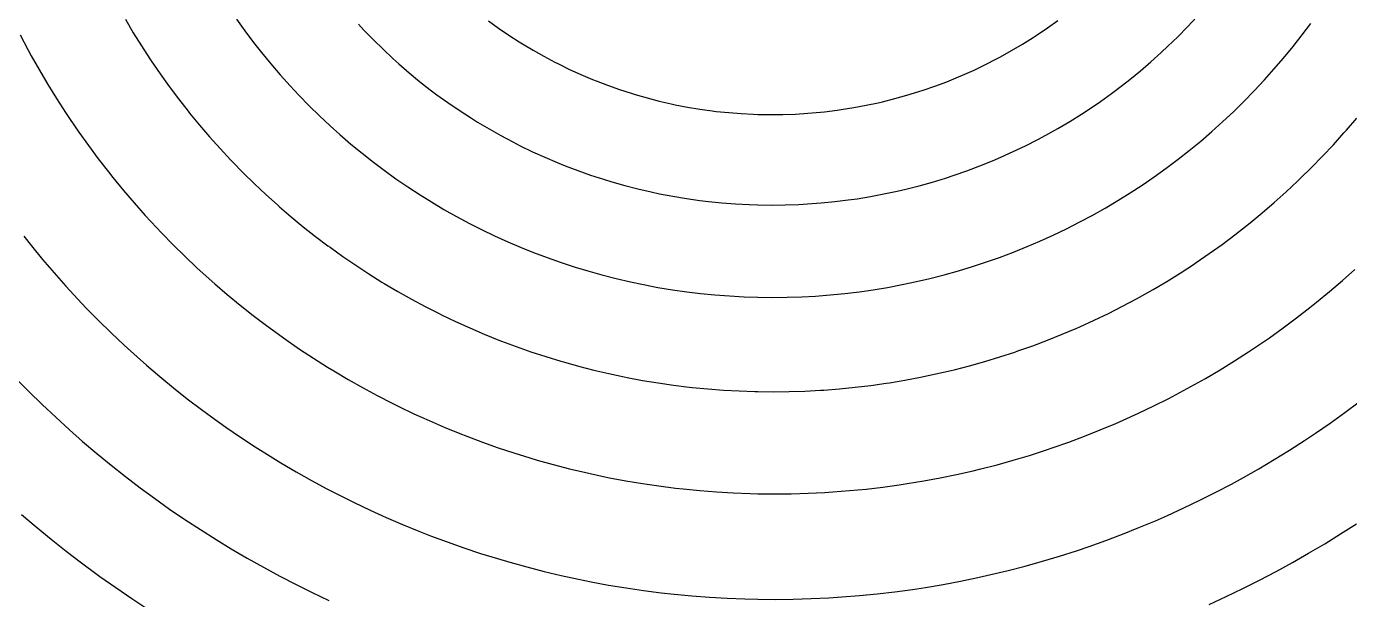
# Model space of a CAD drawing. Header units: inches. Extents: x -136 to 139, y -137 to 140.
# Drawn here: x -53.8 to 43.5, y -70.8 to -28.7 of the extents above; entities that cross this region are included whole.
import ezdxf

# ---------------------------------------------------------------- set-up
doc = ezdxf.new("R2010")
doc.units = ezdxf.units.IN
doc.header["$MEASUREMENT"] = 0
doc.linetypes.add('Continuous2', pattern=[0])
doc.layers.add('REV 6 Trace', color=1, linetype='Continuous')

msp = doc.modelspace()

# ---------------------------------------------------------------- linework, layer by layer
at = {"layer": 'REV 6 Trace', "color": 7, "linetype": 'Continuous2', "lineweight": -3}
for p, q in [((-46.493, -28.161), (-45.911, -29.144)), ((-38.327, -28.14), (-37.705, -29.008)), ((31.572, -28.712), (32.263, -27.973)), ((-45.911, -29.144), (-45.309, -30.114)), ((-37.705, -29.008), (-37.064, -29.863)), ((-29.363, -28.516), (-28.953, -28.953)), ((-28.953, -28.953), (-28.263, -29.664)), ((-19.791, -28.264), (-19.055, -28.798)), ((-19.055, -28.798), (-18.304, -29.313)), ((20.524, -29.311), (21.291, -28.792)), ((21.291, -28.792), (22.045, -28.253)), ((30.865, -29.435), (31.572, -28.712)), ((40.012, -29.305), (40.646, -28.46)), ((-54.218, -29.305), (-53.651, -30.381)), ((-45.309, -30.114), (-44.686, -31.072)), ((-37.064, -29.863), (-36.478, -30.609)), ((-28.263, -29.664), (-27.555, -30.358)), ((-18.304, -29.313), (-17.54, -29.809)), ((-17.54, -29.809), (-17.298, -29.96)), ((-17.298, -29.96), (-16.517, -30.429)), ((18.654, -30.46), (19.451, -29.989)), ((19.451, -29.989), (20.236, -29.498)), ((20.236, -29.498), (20.524, -29.311)), ((29.64, -30.609), (30.14, -30.14)), ((30.14, -30.14), (30.865, -29.435)), ((39.339, -30.163), (40.012, -29.305)), ((-53.651, -30.381), (-53.405, -30.833)), ((-53.405, -30.833), (-52.808, -31.893)), ((-44.686, -31.072), (-44.587, -31.22)), ((-36.478, -30.609), (-35.801, -31.435)), ((-27.555, -30.358), (-26.829, -31.035)), ((-26.829, -31.035), (-26.38, -31.438)), ((-16.517, -30.429), (-15.723, -30.877)), ((-15.723, -30.877), (-14.918, -31.305)), ((16.723, -31.488), (17.546, -31.068)), ((17.546, -31.068), (17.845, -30.909)), ((17.845, -30.909), (18.654, -30.46)), ((28.888, -31.285), (29.64, -30.609)), ((37.937, -31.833), (38.647, -31.006)), ((38.647, -31.006), (39.339, -30.163)), ((-52.808, -31.893), (-52.191, -32.941)), ((-44.587, -31.22), (-43.941, -32.162)), ((-35.801, -31.435), (-35.105, -32.247)), ((-26.38, -31.438), (-25.629, -32.086)), ((-25.629, -32.086), (-24.862, -32.717)), ((-14.918, -31.305), (-14.659, -31.437)), ((-14.659, -31.437), (-13.839, -31.836)), ((-13.839, -31.836), (-13.009, -32.214)), ((15.045, -32.264), (15.888, -31.887)), ((15.888, -31.887), (16.723, -31.488)), ((27.339, -32.581), (28.121, -31.942)), ((28.121, -31.942), (28.888, -31.285)), ((37.236, -32.616), (37.937, -31.833)), ((-52.191, -32.941), (-51.552, -33.977)), ((-43.941, -32.162), (-43.275, -33.091)), ((-35.105, -32.247), (-34.391, -33.043)), ((-34.391, -33.043), (-33.739, -33.739)), ((-24.862, -32.717), (-24.08, -33.328)), ((-13.009, -32.214), (-12.168, -32.57)), ((-12.168, -32.57), (-11.895, -32.68)), ((-11.895, -32.68), (-11.042, -33.007)), ((-11.042, -33.007), (-10.181, -33.312)), ((12.144, -33.367), (13.016, -33.065)), ((13.016, -33.065), (13.881, -32.741)), ((13.881, -32.741), (14.737, -32.395)), ((14.737, -32.395), (15.045, -32.264)), ((25.996, -33.608), (26.803, -33.001)), ((26.803, -33.001), (27.339, -32.581)), ((36.491, -33.411), (37.236, -32.616)), ((-51.552, -33.977), (-50.893, -35.001)), ((-43.275, -33.091), (-42.59, -34.007)), ((-42.59, -34.007), (-41.885, -34.907)), ((-33.739, -33.739), (-32.992, -34.504)), ((-24.08, -33.328), (-23.593, -33.694)), ((-23.593, -33.694), (-22.787, -34.275)), ((-10.181, -33.312), (-9.311, -33.594)), ((-9.311, -33.594), (-9.025, -33.681)), ((-9.025, -33.681), (-8.146, -33.932)), ((-8.146, -33.932), (-7.26, -34.161)), ((9.167, -34.21), (10.06, -33.986)), ((10.06, -33.986), (10.949, -33.739)), ((10.949, -33.739), (11.831, -33.469)), ((11.831, -33.469), (12.144, -33.367)), ((25.176, -34.196), (25.996, -33.608)), ((35.73, -34.19), (36.491, -33.411)), ((-50.893, -35.001), (-50.605, -35.434)), ((-41.885, -34.907), (-41.771, -35.05)), ((-32.992, -34.504), (-32.227, -35.253)), ((-22.787, -34.275), (-21.968, -34.837)), ((-21.968, -34.837), (-21.134, -35.378)), ((-7.26, -34.161), (-6.368, -34.366)), ((-6.368, -34.366), (-6.071, -34.429)), ((-6.071, -34.429), (-5.172, -34.603)), ((-5.172, -34.603), (-4.268, -34.754)), ((-4.268, -34.754), (-3.361, -34.881)), ((-3.361, -34.881), (-3.055, -34.918)), ((-3.055, -34.918), (-2.143, -35.013)), ((3.988, -35.035), (4.903, -34.946)), ((4.903, -34.946), (5.816, -34.834)), ((5.816, -34.834), (6.134, -34.789)), ((6.134, -34.789), (7.043, -34.644)), ((7.043, -34.644), (7.948, -34.475)), ((7.948, -34.475), (8.85, -34.283)), ((8.85, -34.283), (9.167, -34.21)), ((23.776, -35.133), (24.342, -34.764)), ((24.342, -34.764), (25.176, -34.196)), ((34.188, -35.666), (34.951, -34.951)), ((34.951, -34.951), (35.73, -34.19)), ((-50.605, -35.434), (-49.918, -36.439)), ((-41.771, -35.05), (-41.044, -35.933)), ((-41.044, -35.933), (-40.299, -36.801)), ((-32.227, -35.253), (-31.445, -35.984)), ((-21.134, -35.378), (-20.613, -35.703)), ((-20.613, -35.703), (-19.759, -36.212)), ((-2.143, -35.013), (-1.229, -35.085)), ((-1.229, -35.085), (-0.312, -35.132)), ((-0.312, -35.132), (0, -35.143)), ((0, -35.143), (0.918, -35.158)), ((0.918, -35.158), (1.836, -35.15)), ((1.836, -35.15), (2.755, -35.117)), ((2.755, -35.117), (3.071, -35.1)), ((3.071, -35.1), (3.988, -35.035)), ((22.052, -36.18), (22.92, -35.667)), ((22.92, -35.667), (23.776, -35.133)), ((33.378, -36.393), (34.188, -35.666)), ((43.26, -36.3), (44.017, -35.415)), ((-49.918, -36.439), (-49.211, -37.43)), ((-40.299, -36.801), (-39.536, -37.654)), ((-31.445, -35.984), (-30.731, -36.624)), ((-30.731, -36.624), (-29.919, -37.322)), ((-19.759, -36.212), (-18.892, -36.7)), ((-18.892, -36.7), (-18.014, -37.168)), ((20.581, -36.988), (21.173, -36.672)), ((21.173, -36.672), (22.052, -36.18)), ((32.552, -37.102), (33.378, -36.393)), ((42.303, -37.368), (43.081, -36.503)), ((43.081, -36.503), (43.26, -36.3)), ((-49.211, -37.43), (-48.484, -38.407)), ((-39.536, -37.654), (-38.755, -38.491)), ((-29.919, -37.322), (-29.091, -38.002)), ((-18.014, -37.168), (-17.462, -37.448)), ((-17.462, -37.448), (-16.566, -37.881)), ((-16.566, -37.881), (-15.659, -38.293)), ((17.856, -38.293), (18.774, -37.88)), ((18.774, -37.88), (19.683, -37.445)), ((19.683, -37.445), (20.581, -36.988)), ((30.892, -38.434), (31.711, -37.792)), ((31.711, -37.792), (32.552, -37.102)), ((41.506, -38.217), (42.303, -37.368)), ((-48.484, -38.407), (-47.737, -39.371)), ((-38.755, -38.491), (-38.626, -38.626)), ((-38.626, -38.626), (-37.824, -39.443)), ((-29.091, -38.002), (-28.248, -38.663)), ((-28.248, -38.663), (-27.477, -39.241)), ((-15.659, -38.293), (-14.742, -38.683)), ((-14.742, -38.683), (-14.164, -38.915)), ((16.31, -38.931), (17.244, -38.555)), ((17.244, -38.555), (17.856, -38.293)), ((30.022, -39.087), (30.892, -38.434)), ((40.693, -39.049), (41.506, -38.217)), ((-47.737, -39.371), (-47.41, -39.781)), ((-47.41, -39.781), (-46.637, -40.723)), ((-37.824, -39.443), (-37.006, -40.244)), ((-27.477, -39.241), (-26.606, -39.866)), ((-26.606, -39.866), (-25.721, -40.472)), ((-14.164, -38.915), (-13.232, -39.269)), ((-13.232, -39.269), (-12.292, -39.6)), ((-12.292, -39.6), (-11.343, -39.909)), ((12.829, -40.115), (13.79, -39.822)), ((13.79, -39.822), (14.419, -39.616)), ((14.419, -39.616), (15.368, -39.285)), ((15.368, -39.285), (16.31, -38.931)), ((28.242, -40.333), (29.139, -39.72)), ((29.139, -39.72), (30.022, -39.087)), ((39.67, -40.048), (39.863, -39.863)), ((39.863, -39.863), (40.693, -39.049)), ((-46.637, -40.723), (-45.845, -41.65)), ((-37.006, -40.244), (-36.17, -41.027)), ((-25.721, -40.472), (-24.823, -41.058)), ((-11.343, -39.909), (-10.743, -40.092)), ((-10.743, -40.092), (-9.783, -40.363)), ((-9.783, -40.363), (-8.816, -40.611)), ((-8.816, -40.611), (-7.843, -40.837)), ((-7.843, -40.837), (-7.224, -40.967)), ((9.265, -40.989), (10.248, -40.781)), ((10.248, -40.781), (10.887, -40.632)), ((10.887, -40.632), (11.861, -40.385)), ((11.861, -40.385), (12.829, -40.115)), ((27.375, -40.899), (28.242, -40.333)), ((37.954, -41.616), (38.82, -40.841)), ((38.82, -40.841), (39.67, -40.048)), ((-45.845, -41.65), (-45.035, -42.561)), ((-36.17, -41.027), (-35.319, -41.793)), ((-35.319, -41.793), (-35.175, -41.92)), ((-24.823, -41.058), (-24, -41.569)), ((-24, -41.569), (-23.077, -42.116)), ((-7.224, -40.967), (-6.243, -41.154)), ((-6.243, -41.154), (-5.257, -41.317)), ((-5.257, -41.317), (-4.267, -41.457)), ((-4.267, -41.457), (-3.634, -41.534)), ((-3.634, -41.534), (-2.639, -41.635)), ((-2.639, -41.635), (-1.641, -41.711)), ((-1.641, -41.711), (-0.642, -41.764)), ((-0.642, -41.764), (0, -41.786)), ((0, -41.786), (1.001, -41.799)), ((1.001, -41.799), (2.002, -41.789)), ((2.002, -41.789), (3.004, -41.755)), ((3.004, -41.755), (3.65, -41.72)), ((3.65, -41.72), (4.649, -41.646)), ((4.649, -41.646), (5.647, -41.548)), ((5.647, -41.548), (6.643, -41.426)), ((6.643, -41.426), (7.288, -41.335)), ((7.288, -41.335), (8.279, -41.174)), ((8.279, -41.174), (9.265, -40.989)), ((25.518, -42.027), (26.452, -41.473)), ((26.452, -41.473), (27.375, -40.899)), ((37.072, -42.373), (37.954, -41.616)), ((-45.035, -42.561), (-44.207, -43.456)), ((-35.175, -41.92), (-34.305, -42.665)), ((-34.305, -42.665), (-33.418, -43.392)), ((-23.077, -42.116), (-22.142, -42.643)), ((-22.142, -42.643), (-21.195, -43.149)), ((23.663, -43.045), (24.571, -42.559)), ((24.571, -42.559), (25.518, -42.027)), ((36.175, -43.111), (37.072, -42.373)), ((-44.207, -43.456), (-43.841, -43.841)), ((-33.418, -43.392), (-32.517, -44.1)), ((-21.195, -43.149), (-20.326, -43.589)), ((-20.326, -43.589), (-19.358, -44.054)), ((21.716, -44.005), (22.695, -43.536)), ((22.695, -43.536), (23.663, -43.045)), ((35.055, -43.991), (35.97, -43.275)), ((35.97, -43.275), (36.175, -43.111)), ((-53.967, -44.098), (-53.4, -44.808)), ((-43.841, -43.841), (-42.988, -44.712)), ((-42.988, -44.712), (-42.117, -45.567)), ((-32.517, -44.1), (-31.601, -44.79)), ((-19.358, -44.054), (-18.379, -44.498)), ((-18.379, -44.498), (-17.391, -44.919)), ((19.786, -44.855), (20.728, -44.452)), ((20.728, -44.452), (21.716, -44.005)), ((33.181, -45.364), (34.125, -44.687)), ((34.125, -44.687), (35.055, -43.991)), ((-53.4, -44.808), (-52.576, -45.805)), ((-42.117, -45.567), (-41.23, -46.405)), ((-31.601, -44.79), (-31.443, -44.905)), ((-31.443, -44.905), (-30.51, -45.572)), ((-30.51, -45.572), (-29.564, -46.22)), ((-17.391, -44.919), (-16.482, -45.284)), ((-16.482, -45.284), (-15.476, -45.663)), ((-15.476, -45.663), (-14.462, -46.02)), ((16.743, -46), (17.765, -45.641)), ((17.765, -45.641), (18.779, -45.259)), ((18.779, -45.259), (19.786, -44.855)), ((32.224, -46.02), (33.181, -45.364)), ((-52.576, -45.805), (-51.734, -46.787)), ((-41.23, -46.405), (-40.326, -47.225)), ((-29.564, -46.22), (-28.603, -46.848)), ((-14.462, -46.02), (-13.439, -46.355)), ((-13.439, -46.355), (-12.497, -46.64)), ((-12.497, -46.64), (-11.461, -46.931)), ((13.694, -46.924), (14.737, -46.632)), ((14.737, -46.632), (15.773, -46.317)), ((15.773, -46.317), (16.743, -46)), ((31.036, -46.796), (32.009, -46.164)), ((32.009, -46.164), (32.224, -46.02)), ((42.965, -47.351), (43.89, -46.528)), ((-51.734, -46.787), (-50.874, -47.753)), ((-40.326, -47.225), (-39.924, -47.58)), ((-39.924, -47.58), (-38.998, -48.374)), ((-28.603, -46.848), (-27.629, -47.455)), ((-27.629, -47.455), (-27.458, -47.559)), ((-27.458, -47.559), (-26.47, -48.143)), ((-11.461, -46.931), (-10.418, -47.198)), ((-10.418, -47.198), (-9.369, -47.442)), ((-9.369, -47.442), (-8.401, -47.646)), ((-8.401, -47.646), (-7.343, -47.845)), ((9.534, -47.845), (10.598, -47.646)), ((10.598, -47.646), (11.657, -47.423)), ((11.657, -47.423), (12.645, -47.192)), ((12.645, -47.192), (13.694, -46.924)), ((29.051, -47.999), (30.05, -47.408)), ((30.05, -47.408), (31.036, -46.796)), ((42.023, -48.156), (42.965, -47.351)), ((-50.874, -47.753), (-49.996, -48.703)), ((-38.998, -48.374), (-38.055, -49.151)), ((-26.47, -48.143), (-25.47, -48.706)), ((-7.343, -47.845), (-6.279, -48.021)), ((-6.279, -48.021), (-5.212, -48.173)), ((-5.212, -48.173), (-4.225, -48.292)), ((-4.225, -48.292), (-3.152, -48.398)), ((-3.152, -48.398), (-2.076, -48.48)), ((-2.076, -48.48), (-0.999, -48.539)), ((-0.999, -48.539), (0, -48.571)), ((0, -48.571), (1.079, -48.584)), ((1.079, -48.584), (2.159, -48.572)), ((2.159, -48.572), (3.239, -48.536)), ((3.239, -48.536), (4.242, -48.481)), ((4.242, -48.481), (5.319, -48.4)), ((5.319, -48.4), (6.394, -48.294)), ((6.394, -48.294), (7.468, -48.164)), ((7.468, -48.164), (8.467, -48.021)), ((8.467, -48.021), (9.534, -47.845)), ((27.82, -48.691), (28.042, -48.57)), ((28.042, -48.57), (29.051, -47.999)), ((41.067, -48.942), (42.023, -48.156)), ((-49.996, -48.703), (-49.365, -49.365)), ((-49.365, -49.365), (-48.457, -50.287)), ((-38.055, -49.151), (-37.098, -49.909)), ((-25.47, -48.706), (-24.457, -49.248)), ((-24.457, -49.248), (-23.433, -49.769)), ((25.761, -49.759), (26.796, -49.236)), ((26.796, -49.236), (27.82, -48.691)), ((39.602, -50.087), (40.581, -49.33)), ((40.581, -49.33), (41.067, -48.942)), ((-48.457, -50.287), (-47.532, -51.192)), ((-37.098, -49.909), (-36.125, -50.648)), ((-23.433, -49.769), (-23.25, -49.86)), ((-23.25, -49.86), (-22.214, -50.355)), ((-22.214, -50.355), (-21.167, -50.829)), ((23.661, -50.741), (24.715, -50.261)), ((24.715, -50.261), (25.761, -49.759)), ((38.609, -50.826), (39.602, -50.087)), ((-47.532, -51.192), (-46.59, -52.081)), ((-36.125, -50.648), (-35.689, -50.969)), ((-35.689, -50.969), (-34.696, -51.681)), ((-21.167, -50.829), (-20.11, -51.282)), ((-20.11, -51.282), (-19.044, -51.712)), ((21.291, -51.725), (22.366, -51.294)), ((22.366, -51.294), (23.433, -50.841)), ((23.433, -50.841), (23.661, -50.741)), ((37.602, -51.545), (38.609, -50.826)), ((-46.59, -52.081), (-45.632, -52.952)), ((-34.696, -51.681), (-33.689, -52.373)), ((-33.689, -52.373), (-32.668, -53.045)), ((-19.044, -51.712), (-18.849, -51.788)), ((-18.849, -51.788), (-17.773, -52.191)), ((-17.773, -52.191), (-16.688, -52.573)), ((19.115, -52.518), (20.207, -52.133)), ((20.207, -52.133), (21.291, -51.725)), ((36.068, -52.585), (36.581, -52.244)), ((36.581, -52.244), (37.602, -51.545)), ((-45.632, -52.952), (-44.942, -53.559)), ((-32.668, -53.045), (-31.633, -53.697)), ((-16.688, -52.573), (-15.594, -52.931)), ((-15.594, -52.931), (-14.494, -53.267)), ((-14.494, -53.267), (-14.289, -53.327)), ((-14.289, -53.327), (-13.181, -53.636)), ((15.56, -53.602), (16.674, -53.29)), ((16.674, -53.29), (17.783, -52.955)), ((17.783, -52.955), (18.884, -52.597)), ((18.884, -52.597), (19.115, -52.518)), ((33.975, -53.902), (35.028, -53.254)), ((35.028, -53.254), (36.068, -52.585)), ((-44.942, -53.559), (-43.956, -54.399)), ((-43.956, -54.399), (-42.955, -55.221)), ((-31.633, -53.697), (-31.167, -53.982)), ((-31.167, -53.982), (-30.114, -54.605)), ((-13.181, -53.636), (-12.065, -53.921)), ((-12.065, -53.921), (-10.944, -54.184)), ((-10.944, -54.184), (-9.817, -54.423)), ((-9.817, -54.423), (-9.604, -54.465)), ((10.811, -54.659), (11.948, -54.445)), ((11.948, -54.445), (13.08, -54.208)), ((13.08, -54.208), (14.207, -53.948)), ((14.207, -53.948), (14.44, -53.891)), ((14.44, -53.891), (15.56, -53.602)), ((32.91, -54.53), (33.975, -53.902)), ((-54.536, -54.536), (-53.579, -55.503)), ((-42.955, -55.221), (-41.938, -56.025)), ((-30.114, -54.605), (-29.05, -55.207)), ((-29.05, -55.207), (-27.973, -55.788)), ((-9.604, -54.465), (-8.472, -54.676)), ((-8.472, -54.676), (-7.335, -54.864)), ((-7.335, -54.864), (-6.194, -55.028)), ((-6.194, -55.028), (-5.05, -55.168)), ((-5.05, -55.168), (-4.829, -55.192)), ((-4.829, -55.192), (-3.681, -55.304)), ((-3.681, -55.304), (-2.532, -55.391)), ((-2.532, -55.391), (-1.38, -55.455)), ((3.462, -55.462), (4.615, -55.401)), ((4.615, -55.401), (4.846, -55.386)), ((4.846, -55.386), (5.997, -55.296)), ((5.997, -55.296), (7.146, -55.183)), ((7.146, -55.183), (8.294, -55.045)), ((8.294, -55.045), (9.438, -54.884)), ((9.438, -54.884), (9.671, -54.848)), ((9.671, -54.848), (10.811, -54.659)), ((30.203, -56.005), (31.297, -55.429)), ((31.297, -55.429), (31.833, -55.137)), ((31.833, -55.137), (32.91, -54.53)), ((-53.579, -55.503), (-52.606, -56.453)), ((-41.938, -56.025), (-40.907, -56.81)), ((-27.973, -55.788), (-26.885, -56.348)), ((-26.885, -56.348), (-26.39, -56.594)), ((-1.38, -55.455), (-0.227, -55.495)), ((-0.227, -55.495), (0, -55.5)), ((0, -55.5), (1.154, -55.511)), ((1.154, -55.511), (2.308, -55.498)), ((2.308, -55.498), (3.462, -55.462)), ((29.099, -56.559), (30.203, -56.005)), ((43.142, -57.047), (44.193, -56.264)), ((-52.606, -56.453), (-51.615, -57.387)), ((-40.907, -56.81), (-40.162, -57.358)), ((-40.162, -57.358), (-39.107, -58.109)), ((-26.39, -56.594), (-25.287, -57.123)), ((-25.287, -57.123), (-24.172, -57.63)), ((26.86, -57.601), (27.984, -57.091)), ((27.984, -57.091), (29.099, -56.559)), ((42.077, -57.809), (43.142, -57.047)), ((-51.615, -57.387), (-50.608, -58.302)), ((-50.608, -58.302), (-49.637, -59.156)), ((-39.107, -58.109), (-38.037, -58.841)), ((-24.172, -57.63), (-23.048, -58.116)), ((-23.048, -58.116), (-21.914, -58.579)), ((24.018, -58.776), (25.166, -58.321)), ((25.166, -58.321), (26.305, -57.843)), ((26.305, -57.843), (26.86, -57.601)), ((40.999, -58.552), (42.077, -57.809)), ((-49.637, -59.156), (-48.6, -60.036)), ((-38.037, -58.841), (-36.953, -59.554)), ((-21.914, -58.579), (-21.395, -58.783)), ((-21.395, -58.783), (-20.249, -59.214)), ((-20.249, -59.214), (-19.094, -59.623)), ((21.699, -59.618), (22.863, -59.208)), ((22.863, -59.208), (24.018, -58.776)), ((39.066, -59.813), (40.168, -59.105)), ((40.168, -59.105), (40.999, -58.552)), ((-48.6, -60.036), (-47.547, -60.899)), ((-36.953, -59.554), (-35.856, -60.246)), ((-35.856, -60.246), (-35.063, -60.73)), ((-19.094, -59.623), (-17.93, -60.009)), ((-17.93, -60.009), (-16.759, -60.372)), ((18.774, -60.539), (19.955, -60.186)), ((19.955, -60.186), (21.13, -59.81)), ((21.13, -59.81), (21.699, -59.618)), ((37.952, -60.5), (39.066, -59.813)), ((-47.547, -60.899), (-46.478, -61.743)), ((-35.063, -60.73), (-33.945, -61.387)), ((-16.759, -60.372), (-16.219, -60.531)), ((-16.219, -60.531), (-15.039, -60.861)), ((-15.039, -60.861), (-13.851, -61.168)), ((-13.851, -61.168), (-12.657, -61.451)), ((15.813, -61.315), (16.392, -61.175)), ((16.392, -61.175), (17.585, -60.869)), ((17.585, -60.869), (18.774, -60.539)), ((35.687, -61.813), (36.825, -61.167)), ((36.825, -61.167), (37.952, -60.5)), ((-46.478, -61.743), (-45.394, -62.568)), ((-33.945, -61.387), (-32.814, -62.024)), ((-32.814, -62.024), (-31.672, -62.64)), ((-12.657, -61.451), (-11.458, -61.712)), ((-11.458, -61.712), (-10.901, -61.824)), ((-10.901, -61.824), (-9.695, -62.05)), ((-9.695, -62.05), (-8.484, -62.252)), ((10.978, -62.262), (12.193, -62.061)), ((12.193, -62.061), (13.404, -61.836)), ((13.404, -61.836), (14.611, -61.587)), ((14.611, -61.587), (15.813, -61.315)), ((34.816, -62.288), (35.687, -61.813)), ((-45.394, -62.568), (-44.349, -63.336)), ((-31.672, -62.64), (-30.518, -63.234)), ((-8.484, -62.252), (-7.27, -62.431)), ((-7.27, -62.431), (-6.051, -62.585)), ((-6.051, -62.585), (-5.481, -62.65)), ((-5.481, -62.65), (-4.259, -62.769)), ((-4.259, -62.769), (-3.034, -62.865)), ((-3.034, -62.865), (-1.807, -62.938)), ((-1.807, -62.938), (-0.579, -62.986)), ((-0.579, -62.986), (0, -63)), ((0, -63), (1.229, -63.013)), ((1.229, -63.013), (2.459, -63.002)), ((2.459, -63.002), (3.688, -62.967)), ((3.688, -62.967), (4.917, -62.907)), ((4.917, -62.907), (5.5, -62.871)), ((5.5, -62.871), (6.727, -62.777)), ((6.727, -62.777), (7.952, -62.658)), ((7.952, -62.658), (9.175, -62.516)), ((9.175, -62.516), (10.395, -62.35)), ((10.395, -62.35), (10.978, -62.262)), ((32.489, -63.484), (33.658, -62.897)), ((33.658, -62.897), (34.816, -62.288)), ((-44.349, -63.336), (-43.238, -64.124)), ((-43.238, -64.124), (-42.112, -64.892)), ((-30.518, -63.234), (-29.68, -63.649)), ((-29.68, -63.649), (-28.508, -64.207)), ((30.12, -64.593), (31.309, -64.05)), ((31.309, -64.05), (32.489, -63.484)), ((-54.137, -64.518), (-53.053, -65.437)), ((-42.112, -64.892), (-40.973, -65.64)), ((-28.508, -64.207), (-27.326, -64.743)), ((-27.326, -64.743), (-26.133, -65.257)), ((28.01, -65.494), (29.216, -64.989)), ((29.216, -64.989), (30.12, -64.593)), ((-53.053, -65.437), (-51.953, -66.337)), ((-40.973, -65.64), (-39.821, -66.368)), ((-26.133, -65.257), (-24.931, -65.749)), ((-24.931, -65.749), (-24.055, -66.092)), ((-24.055, -66.092), (-22.839, -66.545)), ((25.571, -66.437), (26.795, -65.977)), ((26.795, -65.977), (28.01, -65.494)), ((41.665, -66.674), (42.834, -65.953)), ((42.834, -65.953), (43.991, -65.211)), ((-51.953, -66.337), (-50.837, -67.22)), ((-39.821, -66.368), (-38.708, -67.045)), ((-38.708, -67.045), (-37.532, -67.733)), ((-22.839, -66.545), (-21.613, -66.977)), ((-21.613, -66.977), (-20.379, -67.385)), ((23.41, -67.189), (24.34, -66.875)), ((24.34, -66.875), (25.571, -66.437)), ((40.484, -67.375), (41.665, -66.674)), ((-50.837, -67.22), (-49.707, -68.083)), ((-37.532, -67.733), (-36.344, -68.4)), ((-20.379, -67.385), (-19.138, -67.771)), ((-19.138, -67.771), (-18.231, -68.037)), ((-18.231, -68.037), (-16.978, -68.383)), ((19.656, -68.313), (20.914, -67.961)), ((20.914, -67.961), (22.165, -67.587)), ((22.165, -67.587), (23.41, -67.189)), ((38.096, -68.71), (39.292, -68.055)), ((39.292, -68.055), (40.484, -67.375)), ((-49.707, -68.083), (-48.562, -68.927)), ((-48.562, -68.927), (-48.364, -69.07)), ((-36.344, -68.4), (-35.143, -69.047)), ((-35.143, -69.047), (-33.931, -69.672)), ((-16.978, -68.383), (-15.718, -68.706)), ((-15.718, -68.706), (-14.453, -69.006)), ((-14.453, -69.006), (-13.182, -69.283)), ((16.169, -69.159), (17.443, -68.872)), ((17.443, -68.872), (18.392, -68.641)), ((18.392, -68.641), (19.656, -68.313)), ((36.88, -69.348), (38.096, -68.71)), ((-48.364, -69.07), (-47.203, -69.892)), ((-47.203, -69.892), (-46.028, -70.693)), ((-33.931, -69.672), (-32.759, -70.251)), ((-13.182, -69.283), (-12.249, -69.47)), ((-12.249, -69.47), (-10.97, -69.706)), ((-10.97, -69.706), (-9.687, -69.918)), ((-9.687, -69.918), (-8.399, -70.106)), ((11.361, -70.026), (12.322, -69.88)), ((12.322, -69.88), (13.608, -69.664)), ((13.608, -69.664), (14.891, -69.423)), ((14.891, -69.423), (16.169, -69.159)), ((34.416, -70.56), (35.653, -69.965)), ((35.653, -69.965), (36.88, -69.348)), ((-46.028, -70.693), (-44.839, -71.476)), ((-32.759, -70.251), (-31.526, -70.835)), ((-8.399, -70.106), (-7.107, -70.271)), ((-7.107, -70.271), (-6.157, -70.377)), ((-6.157, -70.377), (-4.861, -70.5)), ((-4.861, -70.5), (-3.563, -70.6)), ((-3.563, -70.6), (-2.263, -70.676)), ((-2.263, -70.676), (-0.961, -70.727)), ((-0.961, -70.727), (0, -70.75)), ((0, -70.75), (1.303, -70.76)), ((1.303, -70.76), (2.606, -70.746)), ((2.606, -70.746), (3.909, -70.708)), ((3.909, -70.708), (5.211, -70.646)), ((5.211, -70.646), (6.175, -70.585)), ((6.175, -70.585), (7.475, -70.481)), ((7.475, -70.481), (8.773, -70.353)), ((8.773, -70.353), (10.068, -70.202)), ((10.068, -70.202), (11.361, -70.026)), ((33.17, -71.133), (34.416, -70.56))]:
    msp.add_line(p, q, dxfattribs=at)

doc.saveas('drawing.dxf')
